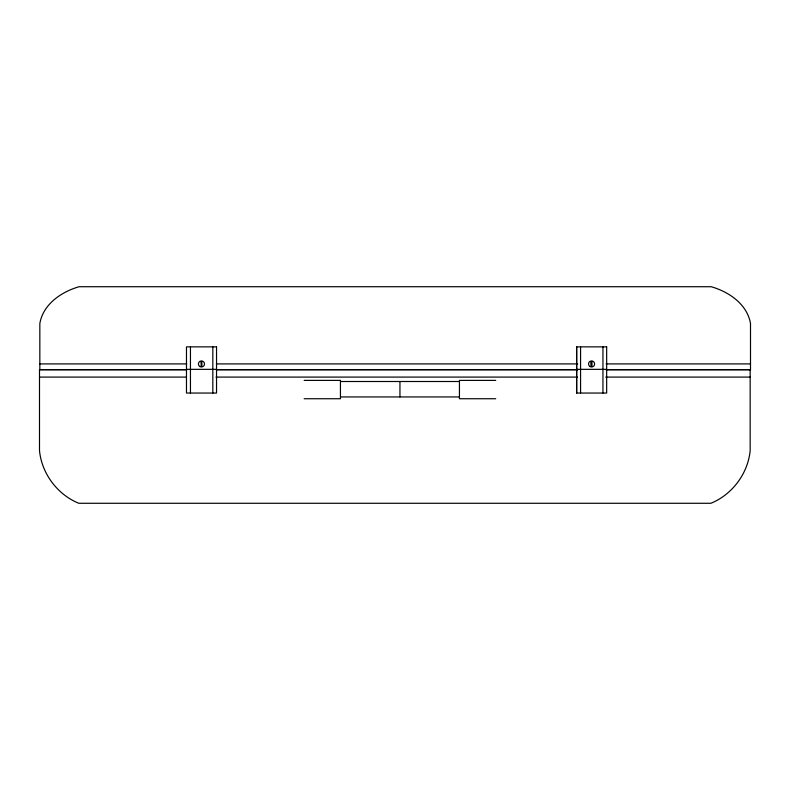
<?xml version="1.0" encoding="UTF-8"?>
<svg xmlns="http://www.w3.org/2000/svg" width="790" height="790" viewBox="0 0 790 790"><rect width="100%" height="100%" fill="white"/><g stroke="black" fill="none" stroke-linecap="round" stroke-linejoin="round"><path stroke-width="1.19" d="M201.124 361.998L201.875 361.998L201.835 366.047L201.124 366.047L201.174 361.998M591.246 361.998L591.996 361.998L591.957 366.047L591.246 366.047L591.246 361.998L591.285 366.047M39.836 363.913L186.736 363.913M216.332 363.913L577.707 363.913M606.068 363.913L750.5 363.913M186.48 369.345L216.539 369.345M576.601 369.345L606.661 369.345M186.736 369.592L39.5 369.592L39.5 450.715C41.791 473.674 57.423 494.589 78.793 503.279L710.872 503.279C732.241 494.589 747.873 473.674 750.164 450.715L750.164 369.592M215.996 369.592L577.707 369.592M605.732 369.592L750.5 369.592M186.736 369.789L39.836 369.789L39.836 323.515C43.124 304.199 61.442 291.767 79.128 286.721L711.207 286.721C728.894 291.767 747.212 304.199 750.5 323.515L750.5 369.789L606.068 369.789M216.332 369.789L577.707 369.789M39.5 377.087L186.391 377.087M215.996 377.087L577.371 377.087M605.732 377.087L750.164 377.087M304.15 380.395L340.441 380.395L340.441 398.733L304.15 398.733M495.735 380.395L459.444 380.395L459.444 398.733L495.735 398.733M341.092 381.501L458.802 381.501M341.092 396.945L458.802 396.945M602.948 346.859L602.948 393.045M580.571 346.859L580.571 393.045M576.69 346.859L576.69 393.045M399.947 381.501L399.947 396.945M212.826 346.859L212.826 393.045M190.449 346.859L190.449 393.045M216.539 346.859L186.48 346.859L186.48 393.045L216.539 393.045L216.539 346.859M606.661 346.859L576.601 346.859L576.601 393.045L606.661 393.045L606.661 346.859M199.949 366.58A3.042 3.042 0 0 0 204.501 363.943A3.042 3.042 0 0 0 199.949 361.316A3.042 3.042 0 0 0 199.949 366.58M590.071 366.58A3.042 3.042 0 0 0 594.623 363.943A3.042 3.042 0 0 0 590.071 361.316A3.042 3.042 0 0 0 590.071 366.58"/></g></svg>
